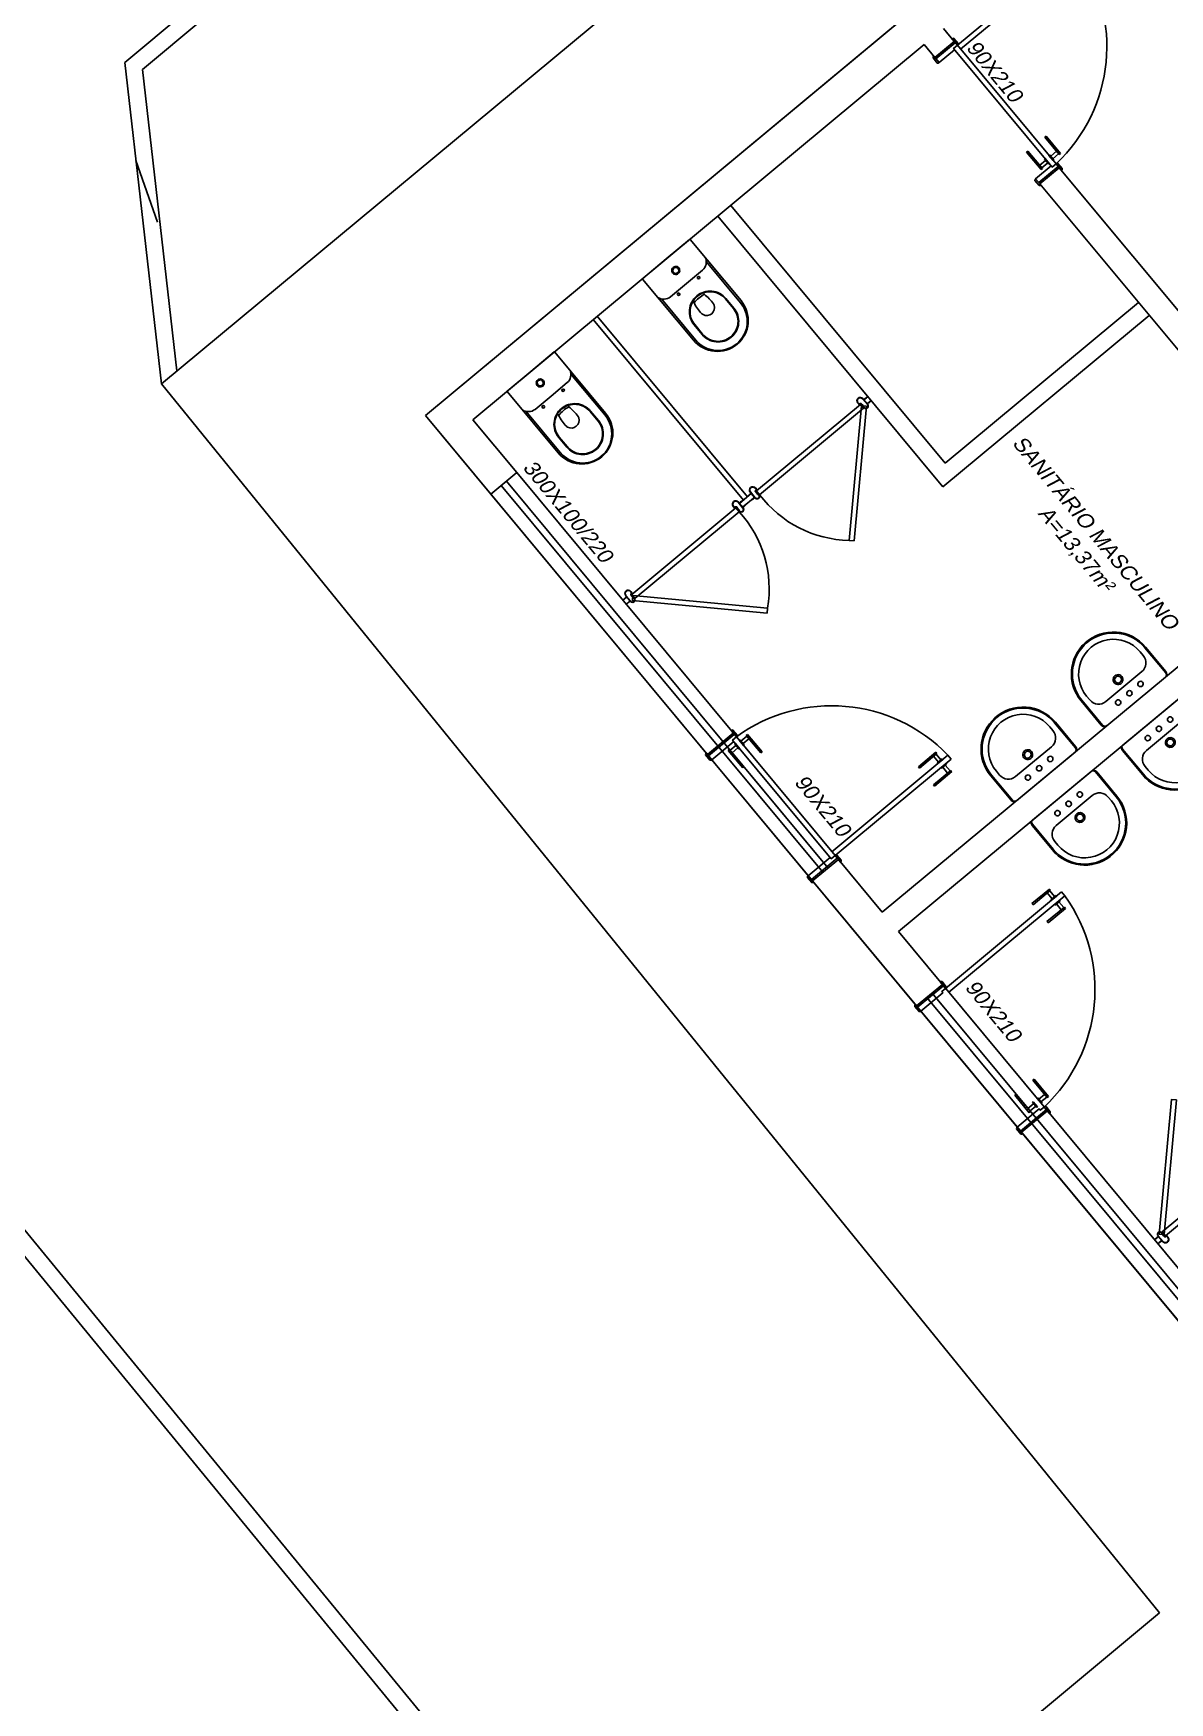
# Model space of a CAD drawing. Header units: metres. Extents: x 2113 to 5678, y -2764 to 956.
# Drawn here: x 2655.04 to 2661.81, y -1652.82 to -1642.87 of the extents above; entities that cross this region are included whole.
import ezdxf

# ---------------------------------------------------------------- set-up
doc = ezdxf.new("R2010")
doc.units = ezdxf.units.M
doc.header["$MEASUREMENT"] = 0
doc.linetypes.add('CONTINU', pattern=[0])
for name, color, linetype in [('_SETOR E', 11, 'Continuous'), ('Layout-int', 7, 'Continuous'), ('PAREDE', 7, 'Continuous'), ('TXT_QUADRAFISCAL_5000', 7, 'Continuous')]:
    doc.layers.add(name, color=color, linetype=linetype)
doc.styles.add('ROMANS', font='romans.shx')
doc.styles.add('util2000', font='arial.ttf', dxfattribs={"oblique": 12.000028})

# ---------------------------------------------------------------- blocks, each defined once
blk = doc.blocks.new('7306017_p')
blk.add_lwpolyline([(289, -245), (289, -27, 0.414214), (262, 0), (-262, 0, 0.414213), (-289, -27), (-289, -245, 0.425021), (11, -534, 0.403489)], format="xyb", close=True)
at = {"layer": 'Layout-int', "color": 0, "linetype": 'Continuous'}
for points in [[(-282, -21, -0.414208), (-261, 0)], [(282, -21, 0.414208), (261, 0)], [(-282, -21), (-282, -245, 0.999999), (282, -245), (282, -21)], [(-161, -132, 0.414214), (-239, -211)], [(239, -211, 0.414212), (161, -132)], [(-239, -245, 1.000001), (239, -245)]]:
    blk.add_lwpolyline(points, format="xyb", dxfattribs=at)
at = {"layer": 'Layout-int', "color": 0, "linetype": 'CONTINU'}
for points in [[(-100, -54, 1), (-100, -91)], [(-100, -91, 1), (-100, -54)], [(0, -54, 1), (0, -91)], [(0, -91, 1), (0, -54)], [(100, -54, 1), (100, -91)], [(100, -91, 1), (100, -54)], [(0, -161, 1), (0, -229)], [(0, -161, 1), (0, -229)], [(0, -171, 1), (0, -218)], [(0, -229, 1), (0, -161)], [(0, -229, 1), (0, -161)], [(0, -218, 1), (0, -171)]]:
    blk.add_lwpolyline(points, format="xyb", dxfattribs=at)
at = {"layer": 'Layout-int', "color": 0, "linetype": 'Continuous'}
for points in [[(-239, -245), (-239, -211)], [(-161, -132), (161, -132)], [(239, -245), (239, -211)]]:
    blk.add_lwpolyline(points, dxfattribs=at)
blk = doc.blocks.new('7062617_p')
blk.add_lwpolyline([(184.6, -476.6), (184.6, -2.7, 0.414215), (181.9, 0, -0.000001), (181.9, 0), (0, 0), (-182, 0, 0.412669), (-184.6, -2.7), (-184.6, -476.6, 0.413577), (0, -661.6, 0.413577)], format="xyb", close=True)
at = {"layer": 'Layout-int', "color": 0, "linetype": 'CONTINU'}
for points in [[(0, -112.8, -1), (0, -65)], [(0, -106.8, -1), (0, -71)], [(0, -112.8, 1), (0, -65)], [(0, -106.8, 1), (0, -71)], [(-124.5, -190, -0.31905), (-184.6, -144.4, -0.31905)], [(124.5, -190, 0.31905), (184.6, -144.4, 0.31905)], [(-123.3, -409.4, -0.414214), (0, -286.1, -0.414214)], [(-119.4, -409.4, -0.414214), (0, -290.1, -0.414214)], [(-77.1, -216.9, -1), (-77.1, -202)], [(-77.1, -202, -1), (-77.1, -216.9)], [(123.3, -409.4, 0.414214), (0, -286.1, 0.414214)], [(119.4, -409.4, 0.414214), (0, -290.1, 0.414214)], [(77.1, -202, 1), (77.1, -216.9)], [(77.1, -216.9, 1), (77.1, -202)], [(-45.2, -386.8, -0.078063), (-39.5, -307)], [(-43.1, -395.4, -0.07471), (-45.2, -386.8)], [(0, -424.5, -0.306252), (-43.1, -395.4)], [(-39.5, -307, -0.040129), (0, -303.8, -0.040129)], [(39.5, -307, 0.040129), (0, -303.8, 0.040129)], [(0, -424.5, 0.306252), (43.1, -395.4)], [(45.2, -386.8, 0.078063), (39.5, -307)], [(43.1, -395.4, 0.07471), (45.2, -386.8)], [(0, -657.8, -0.413538), (-173.7, -483.6)], [(0, -606.9, -0.414214), (-123.3, -483.6)], [(0, -603, -0.414214), (-119.4, -483.6)], [(0, -657.8, 0.413538), (173.7, -483.6)], [(0, -603, 0.414214), (119.4, -483.6)], [(0, -606.9, 0.414214), (123.3, -483.6)]]:
    blk.add_lwpolyline(points, format="xyb", dxfattribs=at)
for points in [[(-173.7, -483.6), (-173.7, -164.4)], [(0, -190), (-124.5, -190)], [(0, -190), (124.5, -190)], [(173.7, -483.6), (173.7, -164.4)], [(-39.5, -307), (-44.3, -298.6)], [(39.5, -307), (44.3, -298.6)], [(-123.3, -483.6), (-123.3, -409.4)], [(-119.4, -483.6), (-119.4, -409.4)], [(119.4, -483.6), (119.4, -409.4)], [(123.3, -483.6), (123.3, -409.4)]]:
    blk.add_lwpolyline(points, dxfattribs=at)
blk = doc.blocks.new('rodoviária')
for p, q in [((3620.0273, -1183.7834, -463), (3620.0273, -1188.9834, -463)), ((3620.3573, -1184.2334, -463), (3620.3573, -1185.1334, -463)), ((3620.3573, -1184.2334, -463), (3620.3573, -1185.1334, -463)), ((3620.3873, -1185.1334, -463), (3620.3873, -1184.2334, -463)), ((3621.1113, -1185.0834, -463), (3621.1113, -1185.0734, -463)), ((3621.1113, -1185.0734, -463), (3621.2463, -1185.0734, -463)), ((3621.1113, -1185.0834, -463), (3621.1113, -1185.0734, -463)), ((3621.1113, -1185.0734, -463), (3621.2463, -1185.0734, -463)), ((3621.2463, -1185.0834, -463), (3621.1113, -1185.0834, -463)), ((3621.2463, -1185.0834, -463), (3621.1113, -1185.0834, -463)), ((3621.2213, -1185.1284, -463), (3621.2213, -1185.0834, -463)), ((3621.2213, -1185.1284, -463), (3621.2213, -1185.0834, -463)), ((3621.2413, -1185.0834, -463), (3621.2413, -1185.1284, -463)), ((3621.2413, -1185.0834, -463), (3621.2413, -1185.1284, -463)), ((3621.2463, -1185.0734, -463), (3621.2463, -1185.0834, -463)), ((3621.2463, -1185.0734, -463), (3621.2463, -1185.0834, -463)), ((3620.2273, -1185.1334, -463), (3620.3273, -1185.1334, -463)), ((3620.3273, -1185.1334, -463), (3620.3273, -1185.2834, -463)), ((3620.3573, -1185.1334, -463), (3621.2773, -1185.1334, -463)), ((3620.3573, -1185.1334, -463), (3621.2773, -1185.1334, -463)), ((3621.2773, -1185.1634, -463), (3620.3573, -1185.1634, -463)), ((3621.2773, -1185.1634, -463), (3620.3573, -1185.1634, -463)), ((3621.2463, -1185.2134, -463), (3621.1113, -1185.2134, -463)), ((3621.1113, -1185.2134, -463), (3621.1113, -1185.2234, -463)), ((3621.2463, -1185.2134, -463), (3621.1113, -1185.2134, -463)), ((3621.1113, -1185.2134, -463), (3621.1113, -1185.2234, -463)), ((3621.1113, -1185.2234, -463), (3621.2463, -1185.2234, -463)), ((3621.1113, -1185.2234, -463), (3621.2463, -1185.2234, -463)), ((3621.2113, -1185.1334, -463), (3621.2113, -1185.1284, -463)), ((3621.2113, -1185.1284, -463), (3621.2513, -1185.1284, -463)), ((3621.2113, -1185.1334, -463), (3621.2113, -1185.1284, -463)), ((3621.2113, -1185.1284, -463), (3621.2513, -1185.1284, -463)), ((3621.2513, -1185.1334, -463), (3621.2113, -1185.1334, -463)), ((3621.2513, -1185.1334, -463), (3621.2113, -1185.1334, -463)), ((3621.2113, -1185.1634, -463), (3621.2113, -1185.1684, -463)), ((3621.2513, -1185.1634, -463), (3621.2113, -1185.1634, -463)), ((3621.2113, -1185.1634, -463), (3621.2113, -1185.1684, -463)), ((3621.2513, -1185.1634, -463), (3621.2113, -1185.1634, -463)), ((3621.2113, -1185.1684, -463), (3621.2513, -1185.1684, -463)), ((3621.2113, -1185.1684, -463), (3621.2513, -1185.1684, -463)), ((3621.2213, -1185.1684, -463), (3621.2213, -1185.2134, -463)), ((3621.2213, -1185.1684, -463), (3621.2213, -1185.2134, -463)), ((3621.2413, -1185.2134, -463), (3621.2413, -1185.1684, -463)), ((3621.2413, -1185.2134, -463), (3621.2413, -1185.1684, -463)), ((3621.2463, -1185.2234, -463), (3621.2463, -1185.2134, -463)), ((3621.2463, -1185.2234, -463), (3621.2463, -1185.2134, -463)), ((3621.2513, -1185.1284, -463), (3621.2513, -1185.1334, -463)), ((3621.2513, -1185.1284, -463), (3621.2513, -1185.1334, -463)), ((3621.2513, -1185.1684, -463), (3621.2513, -1185.1634, -463)), ((3621.2513, -1185.1684, -463), (3621.2513, -1185.1634, -463)), ((3622.9673, -1185.1334, -463), (3621.3073, -1185.1334, -463)), ((3621.3073, -1185.1334, -463), (3621.3073, -1185.2834, -463)), ((3620.2273, -1185.2834, -463), (3620.2273, -1188.7834, -463)), ((3620.3273, -1185.2834, -463), (3620.2273, -1185.2834, -463)), ((3621.3073, -1185.2834, -463), (3622.9673, -1185.2834, -463)), ((3622.2273, -1185.2834, -463), (3622.2273, -1186.7834, -463)), ((3622.3273, -1185.2834, -463), (3622.3273, -1186.8834, -463)), ((3624.0473, -1185.2834, -463), (3624.0473, -1188.7834, -463)), ((3624.1973, -1185.2834, -463), (3624.1973, -1188.7834, -463)), ((3620.2273, -1186.7834, -463), (3622.2273, -1186.7834, -463)), ((3620.2273, -1186.8834, -463), (3622.3273, -1186.8834, -463)), ((3621.6172, -1186.914, -463), (3621.6233, -1186.914, -463)), ((3621.6625, -1186.916, -463), (3621.6172, -1186.916, -463)), ((3621.6253, -1186.9034, -463), (3621.6253, -1186.8959, -463)), ((3621.6258, -1186.9039, -463), (3621.6253, -1186.9034, -463)), ((3621.6258, -1186.9039, -463), (3621.6253, -1186.9044, -463)), ((3621.6253, -1186.912, -463), (3621.6253, -1186.9044, -463)), ((3621.6273, -1186.8834, -463), (3621.6273, -1186.914, -463)), ((3621.6273, -1186.914, -463), (3621.6273, -1186.8938, -463)), ((3621.6273, -1186.914, -463), (3621.6573, -1186.914, -463)), ((3621.6573, -1186.914, -463), (3621.6273, -1186.914, -463)), ((3621.6273, -1186.914, -463), (3621.6573, -1186.914, -463)), ((3621.6273, -1186.914, -463), (3621.6573, -1186.914, -463)), ((3621.6573, -1186.8834, -463), (3621.6573, -1186.914, -463)), ((3621.6573, -1186.914, -463), (3621.6573, -1186.8938, -463)), ((3621.6589, -1186.9039, -463), (3621.6594, -1186.9034, -463)), ((3621.6589, -1186.9039, -463), (3621.6594, -1186.9044, -463)), ((3621.6594, -1186.9034, -463), (3621.6594, -1186.8959, -463)), ((3621.6594, -1186.912, -463), (3621.6594, -1186.9044, -463)), ((3621.6614, -1186.914, -463), (3621.6625, -1186.914, -463)), ((3621.6172, -1186.9522, -463), (3621.6287, -1186.9522, -463)), ((3621.6172, -1186.9542, -463), (3621.6328, -1186.9542, -463)), ((3621.6287, -1186.9457, -463), (3621.6332, -1186.9402, -463)), ((3621.6287, -1186.9522, -463), (3621.6287, -1186.9457, -463)), ((3621.6302, -1186.9472, -463), (3621.6318, -1186.9472, -463)), ((3621.6302, -1186.9532, -463), (3621.6302, -1186.9472, -463)), ((3621.6302, -1186.9532, -463), (3621.6318, -1186.9532, -463)), ((3621.6318, -1186.9482, -463), (3621.6318, -1186.9472, -463)), ((3621.6318, -1186.9532, -463), (3621.6318, -1186.9522, -463)), ((3621.6328, -1186.9442, -463), (3621.6358, -1186.9442, -463)), ((3621.6328, -1186.9482, -463), (3621.6328, -1186.9442, -463)), ((3621.6328, -1186.9542, -463), (3621.6328, -1186.9522, -463)), ((3621.6423, -1186.9402, -463), (3621.6332, -1186.9402, -463)), ((3621.6358, -1186.9442, -463), (3621.6343, -1186.9417, -463)), ((3621.6418, -1186.9417, -463), (3621.6343, -1186.9417, -463)), ((3621.6423, -1186.9412, -463), (3621.6418, -1186.9417, -463)), ((3621.6555, -1186.9402, -463), (3621.6423, -1186.9402, -463)), ((3621.6423, -1186.9412, -463), (3621.6428, -1186.9417, -463)), ((3621.6503, -1186.9417, -463), (3621.6428, -1186.9417, -463)), ((3621.6489, -1186.9442, -463), (3621.6503, -1186.9417, -463)), ((3621.6489, -1186.9442, -463), (3621.6625, -1186.9442, -463)), ((3621.6172, -1187.7472, -463), (3621.6328, -1187.7472, -463)), ((3621.6172, -1187.7492, -463), (3621.6287, -1187.7492, -463)), ((3621.6625, -1187.7855, -463), (3621.6172, -1187.7855, -463)), ((3621.6172, -1187.7875, -463), (3621.6233, -1187.7875, -463)), ((3621.6253, -1187.7895, -463), (3621.6253, -1187.797, -463)), ((3621.6258, -1187.7975, -463), (3621.6253, -1187.797, -463)), ((3621.6258, -1187.7975, -463), (3621.6253, -1187.798, -463)), ((3621.6253, -1187.798, -463), (3621.6253, -1187.8056, -463)), ((3621.6253, -1187.8056, -463), (3621.6273, -1187.8076, -463)), ((3621.6273, -1187.7855, -463), (3621.6273, -1187.8794, -463)), ((3621.6273, -1187.7875, -463), (3621.6273, -1187.8076, -463)), ((3621.6273, -1187.7875, -463), (3621.6573, -1187.7875, -463)), ((3621.6287, -1187.7492, -463), (3621.6287, -1187.7558, -463)), ((3621.6287, -1187.7558, -463), (3621.6332, -1187.7613, -463)), ((3621.6302, -1187.7482, -463), (3621.6318, -1187.7482, -463)), ((3621.6302, -1187.7482, -463), (3621.6302, -1187.7542, -463)), ((3621.6302, -1187.7542, -463), (3621.6318, -1187.7542, -463)), ((3621.6318, -1187.7482, -463), (3621.6318, -1187.7492, -463)), ((3621.6318, -1187.7532, -463), (3621.6318, -1187.7542, -463)), ((3621.6328, -1187.7472, -463), (3621.6328, -1187.7492, -463)), ((3621.6328, -1187.7532, -463), (3621.6328, -1187.7573, -463)), ((3621.6328, -1187.7573, -463), (3621.6358, -1187.7573, -463)), ((3621.6423, -1187.7613, -463), (3621.6332, -1187.7613, -463)), ((3621.6358, -1187.7573, -463), (3621.6343, -1187.7598, -463)), ((3621.6418, -1187.7598, -463), (3621.6343, -1187.7598, -463)), ((3621.6423, -1187.7603, -463), (3621.6418, -1187.7598, -463)), ((3621.6423, -1187.7603, -463), (3621.6428, -1187.7598, -463)), ((3621.6555, -1187.7613, -463), (3621.6423, -1187.7613, -463)), ((3621.6503, -1187.7598, -463), (3621.6428, -1187.7598, -463)), ((3621.6489, -1187.7573, -463), (3621.6503, -1187.7598, -463)), ((3621.6489, -1187.7573, -463), (3621.6625, -1187.7573, -463)), ((3621.6573, -1187.7855, -463), (3621.6573, -1187.8794, -463)), ((3621.6573, -1187.7875, -463), (3621.6573, -1187.8076, -463)), ((3621.6594, -1187.8056, -463), (3621.6573, -1187.8076, -463)), ((3621.6589, -1187.7975, -463), (3621.6594, -1187.797, -463)), ((3621.6589, -1187.7975, -463), (3621.6594, -1187.798, -463)), ((3621.6594, -1187.7895, -463), (3621.6594, -1187.797, -463)), ((3621.6594, -1187.798, -463), (3621.6594, -1187.8056, -463)), ((3621.6614, -1187.7875, -463), (3621.6625, -1187.7875, -463)), ((3620.2273, -1187.818, -463), (3621.6273, -1187.818, -463)), ((3620.2273, -1187.8488, -463), (3621.6273, -1187.8488, -463)), ((3621.6172, -1187.8794, -463), (3621.6233, -1187.8794, -463)), ((3621.6625, -1187.8814, -463), (3621.6172, -1187.8814, -463)), ((3621.6253, -1187.8613, -463), (3621.6273, -1187.8592, -463)), ((3621.6253, -1187.8688, -463), (3621.6253, -1187.8613, -463)), ((3621.6258, -1187.8693, -463), (3621.6253, -1187.8688, -463)), ((3621.6258, -1187.8693, -463), (3621.6253, -1187.8698, -463)), ((3621.6253, -1187.8774, -463), (3621.6253, -1187.8698, -463)), ((3621.6273, -1187.8794, -463), (3621.6273, -1187.8592, -463)), ((3621.6273, -1187.8794, -463), (3621.6573, -1187.8794, -463)), ((3621.6287, -1187.9111, -463), (3621.6332, -1187.9056, -463)), ((3621.6287, -1187.9176, -463), (3621.6287, -1187.9111, -463)), ((3621.6328, -1187.9096, -463), (3621.6358, -1187.9096, -463)), ((3621.6328, -1187.9136, -463), (3621.6328, -1187.9096, -463)), ((3621.6423, -1187.9056, -463), (3621.6332, -1187.9056, -463)), ((3621.6358, -1187.9096, -463), (3621.6343, -1187.9071, -463)), ((3621.6418, -1187.9071, -463), (3621.6343, -1187.9071, -463)), ((3621.6423, -1187.9066, -463), (3621.6418, -1187.9071, -463)), ((3621.6555, -1187.9056, -463), (3621.6423, -1187.9056, -463)), ((3621.6423, -1187.9066, -463), (3621.6428, -1187.9071, -463)), ((3621.6503, -1187.9071, -463), (3621.6428, -1187.9071, -463)), ((3621.6489, -1187.9096, -463), (3621.6503, -1187.9071, -463)), ((3621.6489, -1187.9096, -463), (3621.6625, -1187.9096, -463)), ((3621.6573, -1187.8794, -463), (3621.6573, -1187.8592, -463)), ((3621.6594, -1187.8613, -463), (3621.6573, -1187.8592, -463)), ((3621.6589, -1187.8693, -463), (3621.6594, -1187.8688, -463)), ((3621.6589, -1187.8693, -463), (3621.6594, -1187.8698, -463)), ((3621.6594, -1187.8688, -463), (3621.6594, -1187.8613, -463)), ((3621.6594, -1187.8774, -463), (3621.6594, -1187.8698, -463)), ((3621.6614, -1187.8794, -463), (3621.6625, -1187.8794, -463)), ((3623.5773, -1188.7834, -463), (3623.5773, -1187.8834, -463)), ((3623.5773, -1187.8834, -463), (3623.6073, -1187.8834, -463)), ((3623.5773, -1187.8834, -463), (3623.6073, -1187.8834, -463)), ((3623.6073, -1187.8834, -463), (3623.6073, -1188.7834, -463)), ((3623.6073, -1187.8834, -463), (3623.6073, -1188.7834, -463)), ((3624.6373, -1187.8834, -463), (3624.6373, -1188.7834, -463)), ((3624.6673, -1187.8834, -463), (3624.6373, -1187.8834, -463)), ((3624.6373, -1187.8834, -463), (3624.6373, -1188.7834, -463)), ((3624.6673, -1187.8834, -463), (3624.6373, -1187.8834, -463)), ((3624.6673, -1188.7834, -463), (3624.6673, -1187.8834, -463)), ((3621.6172, -1187.9176, -463), (3621.6287, -1187.9176, -463)), ((3621.6172, -1187.9196, -463), (3621.6328, -1187.9196, -463)), ((3621.6302, -1187.9126, -463), (3621.6318, -1187.9126, -463)), ((3621.6302, -1187.9186, -463), (3621.6302, -1187.9126, -463)), ((3621.6302, -1187.9186, -463), (3621.6318, -1187.9186, -463)), ((3621.6318, -1187.9136, -463), (3621.6318, -1187.9126, -463)), ((3621.6318, -1187.9186, -463), (3621.6318, -1187.9176, -463)), ((3621.6328, -1187.9196, -463), (3621.6328, -1187.9176, -463)), ((3623.5173, -1188.0634, -463), (3623.5173, -1187.9284, -463)), ((3623.5173, -1187.9284, -463), (3623.5273, -1187.9284, -463)), ((3623.5173, -1188.0634, -463), (3623.5173, -1187.9284, -463)), ((3623.5173, -1187.9284, -463), (3623.5273, -1187.9284, -463)), ((3623.5273, -1187.9284, -463), (3623.5273, -1188.0634, -463)), ((3623.5273, -1187.9284, -463), (3623.5273, -1188.0634, -463)), ((3623.5273, -1187.9334, -463), (3623.5723, -1187.9334, -463)), ((3623.5273, -1187.9334, -463), (3623.5723, -1187.9334, -463)), ((3623.5723, -1187.9534, -463), (3623.5273, -1187.9534, -463)), ((3623.5723, -1187.9534, -463), (3623.5273, -1187.9534, -463)), ((3623.5723, -1187.9634, -463), (3623.5723, -1187.9234, -463)), ((3623.5723, -1187.9234, -463), (3623.5773, -1187.9234, -463)), ((3623.5723, -1187.9634, -463), (3623.5723, -1187.9234, -463)), ((3623.5723, -1187.9234, -463), (3623.5773, -1187.9234, -463)), ((3623.5773, -1187.9634, -463), (3623.5723, -1187.9634, -463)), ((3623.5773, -1187.9634, -463), (3623.5723, -1187.9634, -463)), ((3623.5773, -1187.9234, -463), (3623.5773, -1187.9634, -463)), ((3623.5773, -1187.9234, -463), (3623.5773, -1187.9634, -463)), ((3623.6123, -1187.9234, -463), (3623.6073, -1187.9234, -463)), ((3623.6073, -1187.9234, -463), (3623.6073, -1187.9634, -463)), ((3623.6123, -1187.9234, -463), (3623.6073, -1187.9234, -463)), ((3623.6073, -1187.9234, -463), (3623.6073, -1187.9634, -463)), ((3623.6073, -1187.9634, -463), (3623.6123, -1187.9634, -463)), ((3623.6073, -1187.9634, -463), (3623.6123, -1187.9634, -463)), ((3623.6123, -1187.9634, -463), (3623.6123, -1187.9234, -463)), ((3623.6123, -1187.9634, -463), (3623.6123, -1187.9234, -463)), ((3623.6573, -1187.9334, -463), (3623.6123, -1187.9334, -463)), ((3623.6573, -1187.9334, -463), (3623.6123, -1187.9334, -463)), ((3623.6123, -1187.9534, -463), (3623.6573, -1187.9534, -463)), ((3623.6123, -1187.9534, -463), (3623.6573, -1187.9534, -463)), ((3623.6573, -1187.9284, -463), (3623.6573, -1188.0634, -463)), ((3623.6673, -1187.9284, -463), (3623.6573, -1187.9284, -463)), ((3623.6573, -1187.9284, -463), (3623.6573, -1188.0634, -463)), ((3623.6673, -1187.9284, -463), (3623.6573, -1187.9284, -463)), ((3623.6673, -1188.0634, -463), (3623.6673, -1187.9284, -463)), ((3623.6673, -1188.0634, -463), (3623.6673, -1187.9284, -463)), ((3624.5773, -1188.0634, -463), (3624.5773, -1187.9284, -463)), ((3624.5773, -1187.9284, -463), (3624.5873, -1187.9284, -463)), ((3624.5773, -1188.0634, -463), (3624.5773, -1187.9284, -463)), ((3624.5773, -1187.9284, -463), (3624.5873, -1187.9284, -463)), ((3624.5873, -1187.9284, -463), (3624.5873, -1188.0634, -463)), ((3624.5873, -1187.9284, -463), (3624.5873, -1188.0634, -463)), ((3624.5873, -1187.9334, -463), (3624.6323, -1187.9334, -463)), ((3624.5873, -1187.9334, -463), (3624.6323, -1187.9334, -463)), ((3624.6323, -1187.9534, -463), (3624.5873, -1187.9534, -463)), ((3624.6323, -1187.9534, -463), (3624.5873, -1187.9534, -463)), ((3624.6323, -1187.9634, -463), (3624.6323, -1187.9234, -463)), ((3624.6323, -1187.9234, -463), (3624.6373, -1187.9234, -463)), ((3624.6323, -1187.9634, -463), (3624.6323, -1187.9234, -463)), ((3624.6323, -1187.9234, -463), (3624.6373, -1187.9234, -463)), ((3624.6373, -1187.9634, -463), (3624.6323, -1187.9634, -463)), ((3624.6373, -1187.9634, -463), (3624.6323, -1187.9634, -463)), ((3624.6373, -1187.9234, -463), (3624.6373, -1187.9634, -463)), ((3624.6373, -1187.9234, -463), (3624.6373, -1187.9634, -463)), ((3624.6723, -1187.9234, -463), (3624.6673, -1187.9234, -463)), ((3624.6673, -1187.9234, -463), (3624.6673, -1187.9634, -463)), ((3624.6723, -1187.9234, -463), (3624.6673, -1187.9234, -463)), ((3624.6673, -1187.9234, -463), (3624.6673, -1187.9634, -463)), ((3624.6673, -1187.9634, -463), (3624.6723, -1187.9634, -463)), ((3624.6673, -1187.9634, -463), (3624.6723, -1187.9634, -463)), ((3624.6723, -1187.9634, -463), (3624.6723, -1187.9234, -463)), ((3624.6723, -1187.9634, -463), (3624.6723, -1187.9234, -463)), ((3624.7173, -1187.9334, -463), (3624.6723, -1187.9334, -463)), ((3624.7173, -1187.9334, -463), (3624.6723, -1187.9334, -463)), ((3624.6723, -1187.9534, -463), (3624.7173, -1187.9534, -463)), ((3624.6723, -1187.9534, -463), (3624.7173, -1187.9534, -463)), ((3624.7173, -1187.9284, -463), (3624.7173, -1188.0634, -463)), ((3624.7273, -1187.9284, -463), (3624.7173, -1187.9284, -463)), ((3624.7173, -1187.9284, -463), (3624.7173, -1188.0634, -463)), ((3624.7273, -1187.9284, -463), (3624.7173, -1187.9284, -463)), ((3624.7273, -1188.0634, -463), (3624.7273, -1187.9284, -463)), ((3624.7273, -1188.0634, -463), (3624.7273, -1187.9284, -463)), ((3623.5273, -1188.0634, -463), (3623.5173, -1188.0634, -463)), ((3623.5273, -1188.0634, -463), (3623.5173, -1188.0634, -463)), ((3623.6573, -1188.0634, -463), (3623.6673, -1188.0634, -463)), ((3623.6573, -1188.0634, -463), (3623.6673, -1188.0634, -463)), ((3624.5873, -1188.0634, -463), (3624.5773, -1188.0634, -463)), ((3624.5873, -1188.0634, -463), (3624.5773, -1188.0634, -463)), ((3624.7173, -1188.0634, -463), (3624.7273, -1188.0634, -463)), ((3624.7173, -1188.0634, -463), (3624.7273, -1188.0634, -463)), ((3620.2273, -1188.7834, -463), (3620.6373, -1188.7834, -463)), ((3620.6373, -1188.7834, -463), (3620.6373, -1188.9834, -463)), ((3620.6373, -1188.7834, -463), (3623.6373, -1188.7834, -463)), ((3621.6172, -1188.7126, -463), (3621.6328, -1188.7126, -463)), ((3621.6172, -1188.7146, -463), (3621.6287, -1188.7146, -463)), ((3621.6625, -1188.7509, -463), (3621.6172, -1188.7509, -463)), ((3621.6172, -1188.7529, -463), (3621.6233, -1188.7529, -463)), ((3621.6253, -1188.7549, -463), (3621.6253, -1188.7624, -463)), ((3621.6258, -1188.7629, -463), (3621.6253, -1188.7624, -463)), ((3621.6258, -1188.7629, -463), (3621.6253, -1188.7634, -463)), ((3621.6253, -1188.7634, -463), (3621.6253, -1188.771, -463)), ((3621.6273, -1188.7529, -463), (3621.6573, -1188.7529, -463)), ((3621.6273, -1188.7529, -463), (3621.6273, -1188.773, -463)), ((3621.6573, -1188.7529, -463), (3621.6273, -1188.7529, -463)), ((3621.6273, -1188.7529, -463), (3621.6573, -1188.7529, -463)), ((3621.6273, -1188.7529, -463), (3621.6573, -1188.7529, -463)), ((3621.6273, -1188.7529, -463), (3621.6273, -1188.7834, -463)), ((3621.6287, -1188.7146, -463), (3621.6287, -1188.7212, -463)), ((3621.6287, -1188.7212, -463), (3621.6332, -1188.7267, -463)), ((3621.6302, -1188.7136, -463), (3621.6318, -1188.7136, -463)), ((3621.6302, -1188.7136, -463), (3621.6302, -1188.7196, -463)), ((3621.6302, -1188.7196, -463), (3621.6318, -1188.7196, -463)), ((3621.6318, -1188.7136, -463), (3621.6318, -1188.7146, -463)), ((3621.6318, -1188.7186, -463), (3621.6318, -1188.7196, -463)), ((3621.6328, -1188.7126, -463), (3621.6328, -1188.7146, -463)), ((3621.6328, -1188.7186, -463), (3621.6328, -1188.7227, -463)), ((3621.6328, -1188.7227, -463), (3621.6358, -1188.7227, -463)), ((3621.6423, -1188.7267, -463), (3621.6332, -1188.7267, -463)), ((3621.6358, -1188.7227, -463), (3621.6343, -1188.7252, -463)), ((3621.6418, -1188.7252, -463), (3621.6343, -1188.7252, -463)), ((3621.6423, -1188.7257, -463), (3621.6418, -1188.7252, -463)), ((3621.6423, -1188.7257, -463), (3621.6428, -1188.7252, -463)), ((3621.6555, -1188.7267, -463), (3621.6423, -1188.7267, -463)), ((3621.6503, -1188.7252, -463), (3621.6428, -1188.7252, -463)), ((3621.6489, -1188.7227, -463), (3621.6503, -1188.7252, -463)), ((3621.6489, -1188.7227, -463), (3621.6625, -1188.7227, -463)), ((3621.6573, -1188.7529, -463), (3621.6573, -1188.773, -463)), ((3621.6573, -1188.7529, -463), (3621.6573, -1188.7834, -463)), ((3621.6589, -1188.7629, -463), (3621.6594, -1188.7624, -463)), ((3621.6589, -1188.7629, -463), (3621.6594, -1188.7634, -463)), ((3621.6594, -1188.7549, -463), (3621.6594, -1188.7624, -463)), ((3621.6594, -1188.7634, -463), (3621.6594, -1188.771, -463)), ((3621.6614, -1188.7529, -463), (3621.6625, -1188.7529, -463)), ((3622.6573, -1188.9834, -463), (3622.6573, -1188.7834, -463)), ((3622.7533, -1188.7784, -463), (3622.7133, -1188.7784, -463)), ((3622.7133, -1188.7784, -463), (3622.7133, -1188.7834, -463)), ((3622.7533, -1188.7784, -463), (3622.7133, -1188.7784, -463)), ((3622.7133, -1188.7784, -463), (3622.7133, -1188.7834, -463)), ((3622.7133, -1188.7834, -463), (3622.7533, -1188.7834, -463)), ((3622.7133, -1188.7834, -463), (3622.7533, -1188.7834, -463)), ((3622.8533, -1188.7234, -463), (3622.7183, -1188.7234, -463)), ((3622.7183, -1188.7234, -463), (3622.7183, -1188.7334, -463)), ((3622.8533, -1188.7234, -463), (3622.7183, -1188.7234, -463)), ((3622.7183, -1188.7234, -463), (3622.7183, -1188.7334, -463)), ((3622.7183, -1188.7334, -463), (3622.8533, -1188.7334, -463)), ((3622.7183, -1188.7334, -463), (3622.8533, -1188.7334, -463)), ((3622.7233, -1188.7334, -463), (3622.7233, -1188.7784, -463)), ((3622.7233, -1188.7334, -463), (3622.7233, -1188.7784, -463)), ((3622.7433, -1188.7784, -463), (3622.7433, -1188.7334, -463)), ((3622.7433, -1188.7784, -463), (3622.7433, -1188.7334, -463)), ((3622.7533, -1188.7834, -463), (3622.7533, -1188.7784, -463)), ((3622.7533, -1188.7834, -463), (3622.7533, -1188.7784, -463)), ((3622.8533, -1188.7334, -463), (3622.8533, -1188.7234, -463)), ((3622.8533, -1188.7334, -463), (3622.8533, -1188.7234, -463)), ((3623.6373, -1188.7834, -463), (3624.0473, -1188.7834, -463)), ((3623.6373, -1188.7834, -463), (3623.6373, -1188.9834, -463)), ((3624.1973, -1188.7834, -463), (3624.6073, -1188.7834, -463)), ((3624.6073, -1188.7834, -463), (3624.6073, -1188.9834, -463)), ((3624.6073, -1188.7834, -463), (3627.6073, -1188.7834, -463)), ((3624.6073, -1188.7834, -463), (3624.6073, -1188.9834, -463)), ((3625.3913, -1188.7334, -463), (3625.3913, -1188.7234, -463)), ((3625.3913, -1188.7234, -463), (3625.5263, -1188.7234, -463)), ((3625.3913, -1188.7334, -463), (3625.3913, -1188.7234, -463)), ((3625.3913, -1188.7234, -463), (3625.5263, -1188.7234, -463)), ((3625.5263, -1188.7334, -463), (3625.3913, -1188.7334, -463)), ((3625.5263, -1188.7334, -463), (3625.3913, -1188.7334, -463)), ((3625.4913, -1188.7834, -463), (3625.4913, -1188.7784, -463)), ((3625.4913, -1188.7784, -463), (3625.5313, -1188.7784, -463)), ((3625.4913, -1188.7834, -463), (3625.4913, -1188.7784, -463)), ((3625.4913, -1188.7784, -463), (3625.5313, -1188.7784, -463)), ((3625.5313, -1188.7834, -463), (3625.4913, -1188.7834, -463)), ((3625.5313, -1188.7834, -463), (3625.4913, -1188.7834, -463)), ((3625.5013, -1188.7784, -463), (3625.5013, -1188.7334, -463)), ((3625.5013, -1188.7784, -463), (3625.5013, -1188.7334, -463)), ((3625.5213, -1188.7334, -463), (3625.5213, -1188.7784, -463)), ((3625.5213, -1188.7334, -463), (3625.5213, -1188.7784, -463)), ((3625.5263, -1188.7234, -463), (3625.5263, -1188.7334, -463)), ((3625.5263, -1188.7234, -463), (3625.5263, -1188.7334, -463)), ((3625.5313, -1188.7784, -463), (3625.5313, -1188.7834, -463)), ((3625.5313, -1188.7784, -463), (3625.5313, -1188.7834, -463)), ((3625.5873, -1188.9834, -463), (3625.5873, -1188.7834, -463)), ((3626.5957, -1188.7227, -463), (3626.5821, -1188.7227, -463)), ((3626.5821, -1188.7509, -463), (3626.6274, -1188.7509, -463)), ((3626.5832, -1188.7529, -463), (3626.5821, -1188.7529, -463)), ((3626.5852, -1188.7549, -463), (3626.5852, -1188.7624, -463)), ((3626.5857, -1188.7629, -463), (3626.5852, -1188.7624, -463)), ((3626.5857, -1188.7629, -463), (3626.5852, -1188.7634, -463)), ((3626.5852, -1188.7634, -463), (3626.5852, -1188.771, -463)), ((3626.6173, -1188.7529, -463), (3626.5873, -1188.7529, -463)), ((3626.5873, -1188.7529, -463), (3626.5873, -1188.773, -463)), ((3626.5873, -1188.7529, -463), (3626.6173, -1188.7529, -463)), ((3626.6173, -1188.7529, -463), (3626.5873, -1188.7529, -463)), ((3626.6173, -1188.7529, -463), (3626.5873, -1188.7529, -463)), ((3626.5873, -1188.7529, -463), (3626.5873, -1188.7834, -463)), ((3626.5891, -1188.7267, -463), (3626.6023, -1188.7267, -463)), ((3626.5957, -1188.7227, -463), (3626.5943, -1188.7252, -463)), ((3626.5943, -1188.7252, -463), (3626.6018, -1188.7252, -463)), ((3626.6023, -1188.7257, -463), (3626.6018, -1188.7252, -463)), ((3626.6023, -1188.7257, -463), (3626.6028, -1188.7252, -463)), ((3626.6023, -1188.7267, -463), (3626.6114, -1188.7267, -463)), ((3626.6028, -1188.7252, -463), (3626.6103, -1188.7252, -463)), ((3626.6088, -1188.7227, -463), (3626.6103, -1188.7252, -463)), ((3626.6118, -1188.7227, -463), (3626.6088, -1188.7227, -463)), ((3626.6159, -1188.7212, -463), (3626.6114, -1188.7267, -463)), ((3626.6118, -1188.7126, -463), (3626.6118, -1188.7146, -463)), ((3626.6274, -1188.7126, -463), (3626.6118, -1188.7126, -463)), ((3626.6118, -1188.7186, -463), (3626.6118, -1188.7227, -463)), ((3626.6143, -1188.7136, -463), (3626.6128, -1188.7136, -463)), ((3626.6128, -1188.7136, -463), (3626.6128, -1188.7146, -463)), ((3626.6128, -1188.7186, -463), (3626.6128, -1188.7196, -463)), ((3626.6143, -1188.7196, -463), (3626.6128, -1188.7196, -463)), ((3626.6143, -1188.7136, -463), (3626.6143, -1188.7196, -463)), ((3626.6274, -1188.7146, -463), (3626.6159, -1188.7146, -463)), ((3626.6159, -1188.7146, -463), (3626.6159, -1188.7212, -463)), ((3626.6173, -1188.7529, -463), (3626.6173, -1188.773, -463)), ((3626.6173, -1188.7529, -463), (3626.6173, -1188.7834, -463)), ((3626.6173, -1188.7834, -463), (3626.6201, -1188.7834, -463)), ((3626.6188, -1188.7629, -463), (3626.6193, -1188.7624, -463)), ((3626.6188, -1188.7629, -463), (3626.6193, -1188.7634, -463)), ((3626.6193, -1188.7549, -463), (3626.6193, -1188.7624, -463)), ((3626.6193, -1188.7634, -463), (3626.6193, -1188.771, -463)), ((3626.6274, -1188.7529, -463), (3626.6213, -1188.7529, -463)), ((3623.6373, -1188.8634, -463), (3620.6373, -1188.8634, -463)), ((3623.6373, -1188.9034, -463), (3620.6373, -1188.9034, -463)), ((3623.6073, -1188.8134, -463), (3622.6873, -1188.8134, -463)), ((3622.6873, -1188.8634, -463), (3623.6073, -1188.8634, -463)), ((3622.6873, -1188.8634, -463), (3623.6073, -1188.8634, -463)), ((3622.7133, -1188.8184, -463), (3622.7133, -1188.8134, -463)), ((3622.7133, -1188.8134, -463), (3622.7533, -1188.8134, -463)), ((3622.7133, -1188.8184, -463), (3622.7133, -1188.8134, -463)), ((3622.7133, -1188.8134, -463), (3622.7533, -1188.8134, -463)), ((3622.7533, -1188.8184, -463), (3622.7133, -1188.8184, -463)), ((3622.7533, -1188.8184, -463), (3622.7133, -1188.8184, -463)), ((3622.7183, -1188.8634, -463), (3622.8533, -1188.8634, -463)), ((3622.7183, -1188.8734, -463), (3622.7183, -1188.8634, -463)), ((3622.7183, -1188.8634, -463), (3622.8533, -1188.8634, -463)), ((3622.7183, -1188.8734, -463), (3622.7183, -1188.8634, -463)), ((3622.8533, -1188.8734, -463), (3622.7183, -1188.8734, -463)), ((3622.8533, -1188.8734, -463), (3622.7183, -1188.8734, -463)), ((3622.7233, -1188.8634, -463), (3622.7233, -1188.8184, -463)), ((3622.7233, -1188.8634, -463), (3622.7233, -1188.8184, -463)), ((3622.7433, -1188.8184, -463), (3622.7433, -1188.8634, -463)), ((3622.7433, -1188.8184, -463), (3622.7433, -1188.8634, -463)), ((3622.7533, -1188.8134, -463), (3622.7533, -1188.8184, -463)), ((3622.7533, -1188.8134, -463), (3622.7533, -1188.8184, -463)), ((3622.8533, -1188.8634, -463), (3622.8533, -1188.8734, -463)), ((3622.8533, -1188.8634, -463), (3622.8533, -1188.8734, -463)), ((3627.6073, -1188.8634, -463), (3624.6073, -1188.8634, -463)), ((3627.6073, -1188.9034, -463), (3624.6073, -1188.9034, -463)), ((3625.5263, -1188.8634, -463), (3625.3913, -1188.8634, -463)), ((3625.3913, -1188.8634, -463), (3625.3913, -1188.8734, -463)), ((3625.5263, -1188.8634, -463), (3625.3913, -1188.8634, -463)), ((3625.3913, -1188.8634, -463), (3625.3913, -1188.8734, -463)), ((3625.3913, -1188.8734, -463), (3625.5263, -1188.8734, -463)), ((3625.3913, -1188.8734, -463), (3625.5263, -1188.8734, -463)), ((3625.4913, -1188.8134, -463), (3625.4913, -1188.8184, -463)), ((3625.5313, -1188.8134, -463), (3625.4913, -1188.8134, -463)), ((3625.4913, -1188.8134, -463), (3625.4913, -1188.8184, -463)), ((3625.5313, -1188.8134, -463), (3625.4913, -1188.8134, -463)), ((3625.4913, -1188.8184, -463), (3625.5313, -1188.8184, -463)), ((3625.4913, -1188.8184, -463), (3625.5313, -1188.8184, -463)), ((3625.5013, -1188.8184, -463), (3625.5013, -1188.8634, -463)), ((3625.5013, -1188.8184, -463), (3625.5013, -1188.8634, -463)), ((3625.5213, -1188.8634, -463), (3625.5213, -1188.8184, -463)), ((3625.5213, -1188.8634, -463), (3625.5213, -1188.8184, -463)), ((3625.5263, -1188.8734, -463), (3625.5263, -1188.8634, -463)), ((3625.5263, -1188.8734, -463), (3625.5263, -1188.8634, -463)), ((3625.5313, -1188.8184, -463), (3625.5313, -1188.8134, -463)), ((3625.5313, -1188.8184, -463), (3625.5313, -1188.8134, -463)), ((3620.0273, -1188.9834, -463), (3620.6373, -1188.9834, -463)), ((3623.6373, -1188.9834, -463), (3620.6373, -1188.9834, -463)), ((3623.6373, -1188.9834, -463), (3624.6073, -1188.9834, -463)), ((3627.6073, -1188.9834, -463), (3624.6073, -1188.9834, -463)), ((3618.8765, -1190.073, -463), (3628.3173, -1190.1834, -463)), ((3628.3173, -1190.1834, -463), (3628.3173, -1193.9834, -463))]:
    blk.add_line(p, q)
at = {"flags": 128}
for points, elevation in [([(3618.8765, -1182.3292), (3618.8765, -1190.073)], -463), ([(3618.8765, -1189.9535), (3617.3629, -1188.9628), (3617.349, -1182.3399)], -463), ([(3618.8765, -1190.073), (3617.263, -1189.017), (3617.2492, -1182.4401)], -463), ([(3617.7552, -1189.3392), (3618.1203, -1189.4749)], -1), ([(3630.7539, -1195.231), (3628.4452, -1195.2731), (3627.7278, -1195.0158), (3627.3278, -1194.5038), (3627.2367, -1193.9593), (3619.67, -1193.9114), (3619.1646, -1194.0897), (3617.9524, -1194.627), (3617.0484, -1195.4336), (3616.5637, -1196.0625), (3616.0535, -1197.0977), (3615.7251, -1198.3177), (3615.5738, -1200.9728), (3615.5104, -1202.1595), (3615.7886, -1202.625), (3616.2893, -1202.9135), (3631.4886, -1203.0157), (3646.0715, -1202.9847)], -463), ([(3630.7557, -1195.3309), (3628.4287, -1195.3734), (3627.6668, -1195.1001), (3627.2333, -1194.5454), (3627.152, -1194.0588), (3619.6868, -1194.0115), (3619.2015, -1194.1827), (3618.0073, -1194.7121), (3617.1219, -1195.502), (3616.649, -1196.1156), (3616.1476, -1197.1331), (3615.8244, -1198.3337), (3615.6736, -1200.9783), (3615.6119, -1202.1343), (3615.8611, -1202.5513), (3616.3163, -1202.8137), (3631.4888, -1202.9157), (3646.0713, -1202.8847)], -463)]:
    blk.add_lwpolyline(points, dxfattribs=dict(at, elevation=elevation))
at = {"elevation": -463}
for points in [[(3620.3073, -1185.1334), (3620.3073, -1185.1284), (3620.3123, -1185.1234), (3620.3523, -1185.1234), (3620.3573, -1185.1284), (3620.3573, -1185.1334)], [(3621.2773, -1185.1334), (3621.2773, -1185.1284), (3621.2823, -1185.1234), (3621.3223, -1185.1234), (3621.3273, -1185.1284), (3621.3273, -1185.1334)], [(3620.3673, -1185.2834), (3620.3673, -1185.1634), (3620.3573, -1185.1634), (3620.3573, -1185.1334), (3620.3373, -1185.1334), (3620.3373, -1185.2834)], [(3620.3673, -1185.2834), (3620.3673, -1185.1634), (3620.3573, -1185.1634), (3620.3573, -1185.1334), (3620.3373, -1185.1334), (3620.3373, -1185.2834)], [(3621.2673, -1185.2834), (3621.2673, -1185.1634), (3621.2773, -1185.1634), (3621.2773, -1185.1334), (3621.2973, -1185.1334), (3621.2973, -1185.2834)], [(3621.2673, -1185.2834), (3621.2673, -1185.1634), (3621.2773, -1185.1634), (3621.2773, -1185.1334), (3621.2973, -1185.1334), (3621.2973, -1185.2834)], [(3620.3173, -1185.2834), (3620.3173, -1185.2884), (3620.3223, -1185.2934), (3620.3623, -1185.2934), (3620.3673, -1185.2884), (3620.3673, -1185.2834)], [(3620.3173, -1185.2834), (3620.3173, -1185.2884), (3620.3223, -1185.2934), (3620.3623, -1185.2934), (3620.3673, -1185.2884), (3620.3673, -1185.2834)], [(3621.3173, -1185.2834), (3621.3173, -1185.2884), (3621.3123, -1185.2934), (3621.2723, -1185.2934), (3621.2673, -1185.2884), (3621.2673, -1185.2834)], [(3621.3173, -1185.2834), (3621.3173, -1185.2884), (3621.3123, -1185.2934), (3621.2723, -1185.2934), (3621.2673, -1185.2884), (3621.2673, -1185.2834)], [(3621.6348, -1187.7537), (3621.6648, -1187.7537), (3621.6648, -1186.9477), (3621.6348, -1186.9477)], [(3622.2148, -1187.5177), (3622.236, -1187.4964), (3621.6661, -1186.9265), (3621.6448, -1186.9477)], [(3621.6348, -1187.9131), (3621.6648, -1187.9131), (3621.6648, -1188.7191), (3621.6348, -1188.7191)], [(3626.6098, -1187.9131), (3626.5797, -1187.9131), (3626.5797, -1188.7191), (3626.6098, -1188.7191)], [(3622.2148, -1188.1492), (3622.236, -1188.1704), (3621.6661, -1188.7404), (3621.6448, -1188.7191)], [(3626.0298, -1188.1492), (3626.0085, -1188.1704), (3626.5785, -1188.7404), (3626.5998, -1188.7191)], [(3622.6873, -1188.7834), (3622.6873, -1188.7784), (3622.6823, -1188.7734), (3622.6423, -1188.7734), (3622.6373, -1188.7784), (3622.6373, -1188.7834)], [(3622.6973, -1188.9834), (3622.6973, -1188.8134), (3622.6873, -1188.8134), (3622.6873, -1188.7834), (3622.6673, -1188.7834), (3622.6673, -1188.9834)], [(3622.6973, -1188.9834), (3622.6973, -1188.8134), (3622.6873, -1188.8134), (3622.6873, -1188.7834), (3622.6673, -1188.7834), (3622.6673, -1188.9834)], [(3623.5973, -1188.9834), (3623.5973, -1188.8134), (3623.6073, -1188.8134), (3623.6073, -1188.7834), (3623.6273, -1188.7834), (3623.6273, -1188.9834)], [(3623.5973, -1188.9834), (3623.5973, -1188.8134), (3623.6073, -1188.8134), (3623.6073, -1188.7834), (3623.6273, -1188.7834), (3623.6273, -1188.9834)], [(3623.6573, -1188.7834), (3623.6573, -1188.7784), (3623.6523, -1188.7734), (3623.6123, -1188.7734), (3623.6073, -1188.7784), (3623.6073, -1188.7834)], [(3624.5873, -1188.7834), (3624.5873, -1188.7784), (3624.5923, -1188.7734), (3624.6323, -1188.7734), (3624.6373, -1188.7784), (3624.6373, -1188.7834)], [(3624.6473, -1188.9834), (3624.6473, -1188.8134), (3624.6373, -1188.8134), (3624.6373, -1188.7834), (3624.6173, -1188.7834), (3624.6173, -1188.9834)], [(3624.6473, -1188.9834), (3624.6473, -1188.8134), (3624.6373, -1188.8134), (3624.6373, -1188.7834), (3624.6173, -1188.7834), (3624.6173, -1188.9834)], [(3625.5473, -1188.9834), (3625.5473, -1188.8134), (3625.5573, -1188.8134), (3625.5573, -1188.7834), (3625.5773, -1188.7834), (3625.5773, -1188.9834)], [(3625.5473, -1188.9834), (3625.5473, -1188.8134), (3625.5573, -1188.8134), (3625.5573, -1188.7834), (3625.5773, -1188.7834), (3625.5773, -1188.9834)], [(3625.5573, -1188.7834), (3625.5573, -1188.7784), (3625.5623, -1188.7734), (3625.6023, -1188.7734), (3625.6073, -1188.7784), (3625.6073, -1188.7834)], [(3622.6473, -1188.9834), (3622.6473, -1188.9884), (3622.6523, -1188.9934), (3622.6923, -1188.9934), (3622.6973, -1188.9884), (3622.6973, -1188.9834)], [(3622.6473, -1188.9834), (3622.6473, -1188.9884), (3622.6523, -1188.9934), (3622.6923, -1188.9934), (3622.6973, -1188.9884), (3622.6973, -1188.9834)], [(3623.6473, -1188.9834), (3623.6473, -1188.9884), (3623.6423, -1188.9934), (3623.6023, -1188.9934), (3623.5973, -1188.9884), (3623.5973, -1188.9834)], [(3623.6473, -1188.9834), (3623.6473, -1188.9884), (3623.6423, -1188.9934), (3623.6023, -1188.9934), (3623.5973, -1188.9884), (3623.5973, -1188.9834)], [(3624.5973, -1188.9834), (3624.5973, -1188.9884), (3624.6023, -1188.9934), (3624.6423, -1188.9934), (3624.6473, -1188.9884), (3624.6473, -1188.9834)], [(3624.5973, -1188.9834), (3624.5973, -1188.9884), (3624.6023, -1188.9934), (3624.6423, -1188.9934), (3624.6473, -1188.9884), (3624.6473, -1188.9834)], [(3625.5973, -1188.9834), (3625.5973, -1188.9884), (3625.5923, -1188.9934), (3625.5523, -1188.9934), (3625.5473, -1188.9884), (3625.5473, -1188.9834)], [(3625.5973, -1188.9834), (3625.5973, -1188.9884), (3625.5923, -1188.9934), (3625.5523, -1188.9934), (3625.5473, -1188.9884), (3625.5473, -1188.9834)]]:
    blk.add_lwpolyline(points, close=True, dxfattribs=at)
for centre, radius, start, end in [((3620.3179, -1185.1921, -463), 0.9612, 3.50073, 85.85902), ((3621.6172, -1186.9341, -463), 0.0201, 90, 270), ((3621.6172, -1186.9341, -463), 0.0181, 90, 270), ((3621.6233, -1186.912, -463), 0.00201, 270, 0), ((3621.6273, -1186.8959, -463), 0.00201, 90, 180), ((3621.6625, -1186.9291, -463), 0.0131, 237.79577, 90), ((3621.6574, -1186.8959, -463), 0.00202, 0.02129, 91.85707), ((3621.6614, -1186.912, -463), 0.00201, 180, 270), ((3621.6625, -1186.9291, -463), 0.0151, 270, 90), ((3621.6323, -1186.9482, -463), 0.000503, 180, 0), ((3621.6323, -1186.9522, -463), 0.000503, 0, 180), ((3621.6973, -1187.0708, -463), 0.6837, 267.27544, 319.18867), ((3621.6172, -1187.7673, -463), 0.0201, 90, 270), ((3621.6172, -1187.7673, -463), 0.0181, 90, 270), ((3621.6233, -1187.7895, -463), 0.00201, 0, 90), ((3621.6323, -1187.7492, -463), 0.000503, 180, 0), ((3621.6323, -1187.7532, -463), 0.000503, 0, 180), ((3621.6625, -1187.7724, -463), 0.0131, 270, 122.20423), ((3621.6614, -1187.7895, -463), 0.00201, 90, 180), ((3621.6625, -1187.7724, -463), 0.0151, 270, 90), ((3621.6172, -1187.8995, -463), 0.0201, 90, 270), ((3621.6172, -1187.8995, -463), 0.0181, 90, 270), ((3621.6233, -1187.8774, -463), 0.00201, 270, 0), ((3621.6625, -1187.8945, -463), 0.0131, 237.79577, 90), ((3621.6614, -1187.8774, -463), 0.00201, 180, 270), ((3621.6625, -1187.8945, -463), 0.0151, 270, 90), ((3621.6973, -1188.596, -463), 0.6837, 40.81133, 92.72456), ((3623.6467, -1188.8421, -463), 0.9612, 94.14098, 176.49927), ((3624.5979, -1188.8421, -463), 0.9612, 3.50073, 85.85902), ((3621.6323, -1187.9136, -463), 0.000503, 180, 0), ((3621.6323, -1187.9176, -463), 0.000503, 0, 180), ((3621.6172, -1188.7327, -463), 0.0201, 90, 270), ((3621.6172, -1188.7327, -463), 0.0181, 90, 270), ((3621.6233, -1188.7549, -463), 0.00201, 0, 90), ((3621.6273, -1188.771, -463), 0.00201, 180, 270), ((3621.6323, -1188.7146, -463), 0.000503, 180, 0), ((3621.6323, -1188.7186, -463), 0.000503, 0, 180), ((3621.6625, -1188.7378, -463), 0.0131, 270, 122.20423), ((3621.6574, -1188.771, -463), 0.00202, 268.14293, 359.97871), ((3621.6614, -1188.7549, -463), 0.00201, 90, 180), ((3621.6625, -1188.7378, -463), 0.0151, 270, 90), ((3626.5821, -1188.7378, -463), 0.0151, 90, 270), ((3626.5821, -1188.7378, -463), 0.0131, 57.79577, 270), ((3626.5832, -1188.7549, -463), 0.00201, 0, 90), ((3626.5872, -1188.771, -463), 0.00202, 180.02129, 271.85707), ((3626.6123, -1188.7146, -463), 0.000503, 180, 0), ((3626.6123, -1188.7186, -463), 0.000503, 0, 180), ((3626.6173, -1188.771, -463), 0.00201, 270, 0), ((3626.6213, -1188.7549, -463), 0.00201, 90, 180), ((3626.6274, -1188.7327, -463), 0.0201, 270, 90), ((3626.6274, -1188.7327, -463), 0.0181, 270, 90)]:
    blk.add_arc(centre, radius, start, end)
at = {"lineweight": 9, "yscale": 0.0008664955168951689}
for p, xscale, zscale, rotation in [((3624.0473, -1186.8154, -463), 0.0008664955168951689, 0.0008664955168951689, 270), ((3624.1973, -1186.8154, -463), -0.0008664955168951689, 0.0008664955168951567, 90), ((3624.0473, -1187.5154, -463), 0.0008664955168951689, 0.0008664955168951689, 270), ((3624.1973, -1187.5154, -463), -0.0008664955168951689, 0.0008664955168951567, 90)]:
    blk.add_blockref('7306017_p', p, dxfattribs=dict(at, xscale=xscale, zscale=zscale, rotation=rotation))
at = {"xscale": -0.001000000000000014, "yscale": 0.001000000000000014, "zscale": 0.001000000000000014, "rotation": 90}
for p in [(3620.2273, -1187.2834, -463), (3620.2273, -1188.3334, -463)]:
    blk.add_blockref('7062617_p', p, dxfattribs=at)
at = {"char_height": 0.09, "width": 1.969368, "attachment_point": 5, "style": 'util2000'}
for s, insert in [('90X210', (3620.6175, -1185.0623, -463)), ('SANITÁRIO MASCULINO\\PA=13,37m²', (3623.1193, -1186.4412, -463)), ('90X210', (3623.3303, -1188.6503, -463)), ('90X210', (3624.9216, -1188.6503, -463)), ('300X100/220', (3621.0099, -1188.6956, -463))]:
    blk.add_mtext(s, dxfattribs=dict(at, insert=insert))

msp = doc.modelspace()

# ---------------------------------------------------------------- linework, layer by layer
at = {"layer": '_SETOR E', "flags": 128}
msp.add_lwpolyline([(2657.3741, -1645.1462), (2665.3716, -1638.4978), (2665.3716, -1638.4978), (2669.8094, -1644.1491), (2670.162, -1644.5732), (2670.3172, -1644.7599), (2670.4598, -1644.9314), (2674.583, -1649.8914), (2666.7393, -1656.4119), (2657.3741, -1645.1462)], dxfattribs=at)
at = {"layer": 'TXT_QUADRAFISCAL_5000', "lineweight": 100}
msp.add_circle((2591.4109, -1762.7195), 237.9528, dxfattribs=at)
msp.add_circle((2591.4109, -1762.7195), 237.9528, dxfattribs=at)

# ---------------------------------------------------------------- block references
at = {"rotation": 309.7368446514157}
msp.add_blockref('rodoviária', (1257.5413, 1898.6861, 463), dxfattribs=at)

# ---------------------------------------------------------------- texts
at = {"layer": 'PAREDE', "style": 'ROMANS'}
msp.add_text('RUA  REINALDO GASPARETTO', height=3, rotation=310, dxfattribs=at).set_placement((2631.5421, -1644.5311))

doc.saveas('drawing.dxf')
